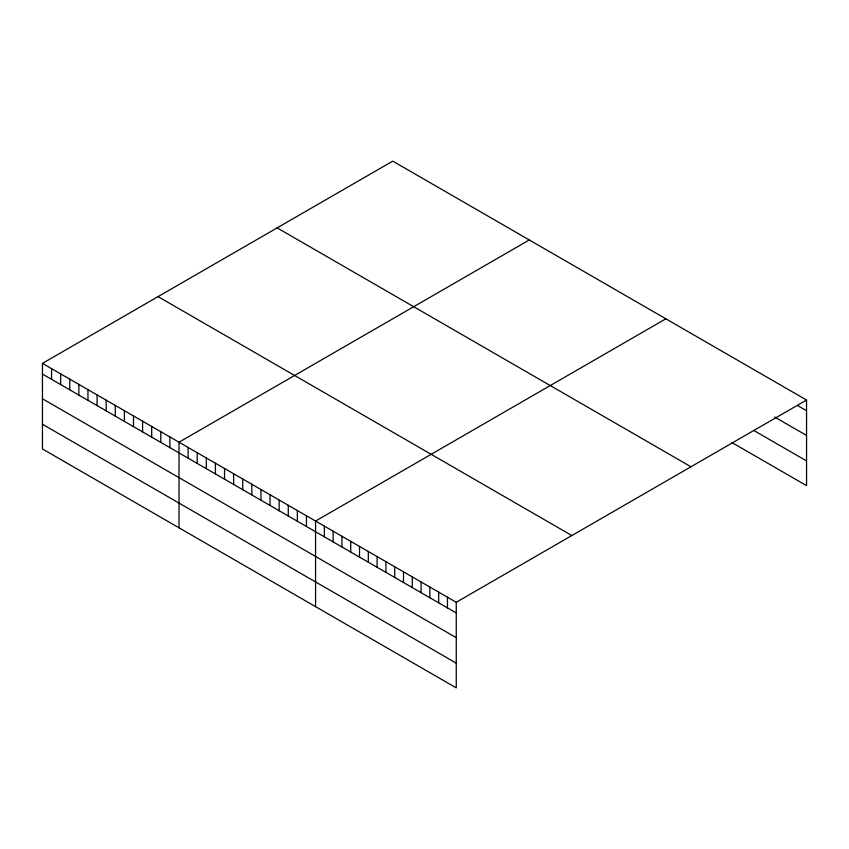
<?xml version="1.0" encoding="UTF-8"?>
<svg xmlns="http://www.w3.org/2000/svg" width="849" height="849" viewBox="0 0 849 849"><rect width="100%" height="100%" fill="white"/><g stroke="black" fill="none" stroke-linecap="round" stroke-linejoin="round"><path stroke-width="1.27" d="M42.45 363.372L456.253 602.281L456.253 687.87L42.45 448.962L42.45 363.372L392.747 161.13L806.55 400.038L806.55 485.628L731.806 442.478M529.298 239.97L179.012 442.212L179.012 527.802M665.86 318.81L315.563 521.053L315.563 606.642M456.253 602.281L806.55 400.038M797.752 405.652L806.55 410.725M774.67 417.039L806.55 435.441M753.785 430.454L806.55 460.911M277.145 227.872L690.959 466.78M158.041 296.63L571.855 535.539M42.45 374.059L456.253 612.967M42.45 398.775L456.253 637.684M42.45 424.245L456.253 663.154M447.465 597.208L447.465 607.884M438.668 592.124L438.668 602.811M429.881 587.052L429.881 597.738M421.083 581.968L421.083 592.655M412.285 576.896L412.285 587.582M403.498 571.823L403.498 582.499M394.7 566.739L394.7 577.426M385.913 561.667L385.913 572.353M377.115 556.594L377.115 567.27M368.328 551.51L368.328 562.197M359.53 546.438L359.53 557.124M350.733 541.354L350.733 552.041M341.945 536.281L341.945 546.968M333.148 531.209L333.148 541.885M324.36 526.125L324.36 536.812M306.457 515.799L306.457 526.476M297.352 510.536L297.352 521.222M288.257 505.282L288.257 515.969M279.151 500.029L279.151 510.716M270.046 494.776L270.046 505.452M260.94 489.512L260.94 500.199M251.835 484.259L251.835 494.946M242.729 479.006L242.729 489.693M233.634 473.742L233.634 484.429M224.529 468.489L224.529 479.176M215.423 463.236L215.423 473.922M206.318 457.982L206.318 468.659M197.212 452.719L197.212 463.405M188.107 447.465L188.107 458.152M169.906 436.959L169.906 447.635M160.801 431.695L160.801 442.382M151.695 426.442L151.695 437.129M142.59 421.189L142.59 431.876M133.484 415.936L133.484 426.612M124.389 410.672L124.389 421.359M115.284 405.419L115.284 416.106M106.178 400.166L106.178 410.852M97.073 394.902L97.073 405.589M87.967 389.649L87.967 400.335M78.861 384.395L78.861 395.082M69.767 379.142L69.767 389.818M60.661 373.878L60.661 384.565M51.556 368.625L51.556 379.312"/></g></svg>
